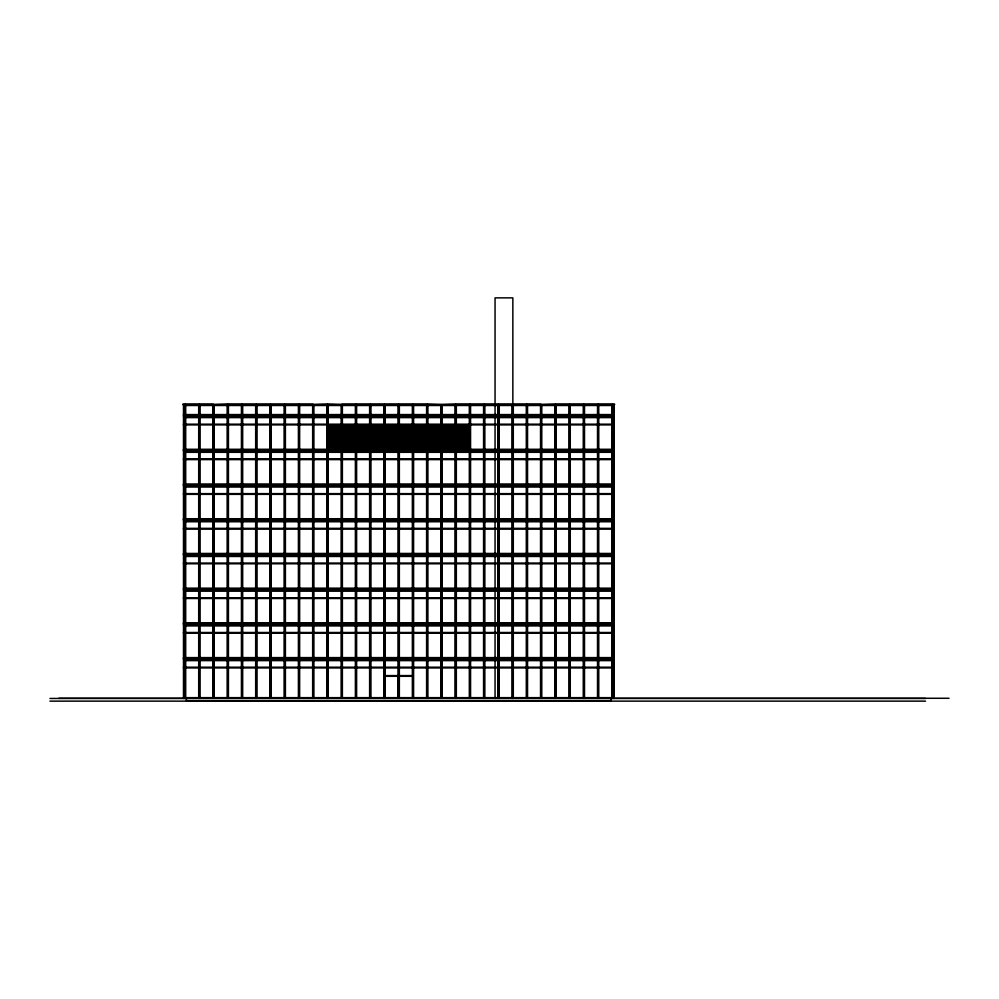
<?xml version="1.0" encoding="UTF-8"?>
<svg xmlns="http://www.w3.org/2000/svg" width="999" height="999" viewBox="0 0 999 999"><rect width="100%" height="100%" fill="white"/><g stroke="black" fill="none" stroke-linecap="round" stroke-linejoin="round"><path stroke-width="1.5" d="M512.787 404.333L526.81 404.333L526.835 698.376M183.479 405.494L184.84 405.494M185.702 405.494L198.701 405.494M199.95 405.494L212.949 405.494M214.186 405.494L227.185 405.494M228.434 405.494L241.433 405.494M242.682 405.494L255.669 405.494M256.918 405.494L269.917 405.494M271.166 405.494L284.166 405.494M285.402 405.494L298.401 405.494M299.65 405.494L312.65 405.494M313.898 405.494L326.885 405.494M328.134 405.494L341.134 405.494M342.382 405.494L355.382 405.494M356.618 405.494L369.618 405.494M370.866 405.494L383.866 405.494M385.114 405.494L398.102 405.494M399.35 405.494L412.35 405.494M413.598 405.494L426.598 405.494M427.834 405.494L440.834 405.494M442.082 405.494L455.082 405.494M456.331 405.494L469.318 405.494M470.566 405.494L483.566 405.494M484.815 405.494L497.814 405.494M499.05 405.494L512.05 405.494M513.299 405.494L526.298 405.494M527.547 405.494L540.534 405.494M541.783 405.494L554.782 405.494M556.031 405.494L569.03 405.494M570.267 405.494L583.266 405.494M584.515 405.494L597.514 405.494M598.763 405.494L611.75 405.494M613.985 424.9L612.699 424.9L612.612 416.183L612.649 405.494L613.985 405.494M183.479 414.573L184.84 414.573M185.702 414.573L198.701 414.573M199.95 414.573L212.949 414.573M214.186 414.573L227.185 414.573M228.434 414.573L241.433 414.573M242.682 414.573L255.669 414.573M256.918 414.573L269.917 414.573M271.166 414.573L284.166 414.573M285.402 414.573L298.401 414.573M299.65 414.573L312.65 414.573M313.898 414.573L326.885 414.573M328.134 414.573L341.134 414.573M342.382 414.573L355.382 414.573M356.618 414.573L369.618 414.573M370.866 414.573L383.866 414.573M385.114 414.573L398.102 414.573M399.35 414.573L412.35 414.573M413.598 414.573L426.598 414.573M427.834 414.573L440.834 414.573M442.082 414.573L455.082 414.573M456.331 414.573L469.318 414.573M470.566 414.573L483.566 414.573M484.815 414.573L497.814 414.573M499.05 414.573L512.05 414.573M513.299 414.573L526.298 414.573M527.547 414.573L540.534 414.573M541.783 414.573L554.782 414.573M556.031 414.573L569.03 414.573M570.267 414.573L583.266 414.573M584.515 414.573L597.514 414.573M598.763 414.573L611.75 414.573M612.612 414.573L613.985 414.573M183.479 415.284L613.985 415.459M183.479 416.183L184.84 416.183M185.702 416.183L198.701 416.183M199.95 416.183L212.949 416.183M214.186 416.183L227.185 416.183M228.434 416.183L241.433 416.183M242.682 416.183L255.669 416.183M256.918 416.183L269.917 416.183M271.166 416.183L284.166 416.183M285.402 416.183L298.401 416.183M299.65 416.183L312.65 416.183M313.898 416.183L326.885 416.183M328.134 416.183L341.134 416.183M342.382 416.183L355.382 416.183M356.618 416.183L369.618 416.183M370.866 416.183L383.866 416.183M385.114 416.183L398.102 416.183M399.35 416.183L412.35 416.183M413.598 416.183L426.598 416.183M427.834 416.183L440.834 416.183M442.082 416.183L455.082 416.183M456.331 416.183L469.318 416.183M470.566 416.183L483.566 416.183M484.815 416.183L497.814 416.183M499.05 416.183L512.05 416.183M513.299 416.183L526.298 416.183M527.547 416.183L540.534 416.183M541.783 416.183L554.782 416.183M556.031 416.183L569.03 416.183M570.267 416.183L583.266 416.183M584.515 416.183L597.514 416.183M598.763 416.183L611.75 416.183M612.612 416.183L613.985 416.183M183.479 424.188L184.84 424.188M185.702 424.188L198.701 424.188M199.95 424.188L212.949 424.188M214.186 424.188L227.185 424.188M228.434 424.188L241.433 424.188M242.682 424.188L255.669 424.188M256.918 424.188L269.917 424.188M271.166 424.188L284.166 424.188M285.402 424.188L298.401 424.188M299.65 424.188L312.65 424.188M313.898 424.188L326.885 424.188M328.134 424.188L341.134 424.188M342.382 424.188L355.382 424.188M356.618 424.188L369.618 424.188M370.866 424.188L383.866 424.188M385.114 424.188L398.102 424.188M399.35 424.188L412.35 424.188M413.598 424.188L426.598 424.188M427.834 424.188L440.834 424.188M442.082 424.188L455.082 424.188M456.331 424.188L469.318 424.188M470.566 424.188L483.566 424.188M484.815 424.188L497.814 424.188M499.05 424.188L512.05 424.188M513.299 424.188L526.298 424.188M527.547 424.188L540.534 424.188M541.783 424.188L554.782 424.188M556.031 424.188L569.03 424.188M570.267 424.188L583.266 424.188M584.515 424.188L597.514 424.188M598.763 424.188L611.75 424.188M612.612 424.188L613.985 424.188M183.479 424.9L184.765 424.9L184.765 404.782M185.702 424.9L198.701 424.9M199.95 424.9L212.949 424.9M214.186 424.9L227.185 424.9M228.434 424.9L241.433 424.9M242.682 424.9L255.669 424.9M256.918 424.9L269.917 424.9M271.166 424.9L284.166 424.9M285.402 424.9L298.401 424.9M299.65 424.9L312.65 424.9M313.898 424.9L326.885 424.9M328.134 424.9L341.134 424.9M342.382 424.9L355.382 424.9M356.618 424.9L369.618 424.9M370.866 424.9L383.866 424.9M385.114 424.9L398.102 424.9M399.35 424.9L412.35 424.9M413.598 424.9L426.598 424.9M427.834 424.9L440.834 424.9M442.082 424.9L455.082 424.9M456.331 424.9L469.318 424.9M470.566 424.9L483.566 424.9M484.815 424.9L497.814 424.9M499.05 424.9L512.05 424.9M513.299 424.9L526.298 424.9M527.547 424.9L540.534 424.9M541.783 424.9L554.782 424.9M556.031 424.9L569.03 424.9M570.267 424.9L583.266 424.9M584.515 424.9L597.514 424.9M598.763 424.9L611.75 424.9M328.134 425.886L341.134 425.699M342.382 425.886L355.382 425.886M356.618 425.699L369.618 425.886M370.866 425.886L383.866 425.886M385.114 425.886L398.102 425.699M399.35 425.699L412.35 425.886M413.598 425.699L426.598 425.886M427.834 425.886L440.834 425.699M442.082 425.886L455.082 425.699M456.331 425.699L469.318 425.886M328.134 426.598L341.134 426.598M342.382 426.598L355.382 426.598M356.618 426.598L369.618 426.598M370.866 426.598L383.866 426.598M385.114 426.598L398.102 426.598M399.35 426.598L412.35 426.598M413.598 426.598L426.598 426.598M427.834 426.598L440.834 426.598M442.082 426.598L455.082 426.598M456.331 426.598L469.318 426.598M328.134 426.773L341.134 426.773M342.382 426.773L355.382 426.773M356.618 426.773L369.618 426.773M370.866 426.773L383.866 426.773M385.114 426.773L398.102 426.773M399.35 426.773L412.35 426.773M413.598 426.773L426.598 426.773M427.834 426.773L440.834 426.773M442.082 426.773L455.082 426.773M456.331 426.773L469.318 426.773M328.134 427.485L341.134 427.485M342.382 427.485L355.382 427.485M356.618 427.485L369.618 427.485M370.866 427.485L383.866 427.485M385.114 427.485L398.102 427.485M399.35 427.485L412.35 427.485M413.598 427.485L426.598 427.485M427.834 427.485L440.834 427.485M442.082 427.485L455.082 427.485M456.331 427.485L469.318 427.485M328.134 427.659L341.134 427.659M342.382 427.659L355.382 427.659M356.618 427.659L369.618 427.659M370.866 427.659L383.866 427.659M385.114 427.659L398.102 427.659M399.35 427.659L412.35 427.659M413.598 427.659L426.598 427.659M427.834 427.659L440.834 427.659M442.082 427.659L455.082 427.659M456.331 427.659L469.318 427.659M328.134 428.371L341.134 428.371M342.382 428.371L355.382 428.371M356.618 428.371L369.618 428.371M370.866 428.371L383.866 428.371M385.114 428.371L398.102 428.371M399.35 428.371L412.35 428.371M413.598 428.371L426.598 428.371M427.834 428.371L440.834 428.371M442.082 428.371L455.082 428.371M456.331 428.371L469.318 428.371M328.134 428.546L341.134 428.546M342.382 428.546L355.382 428.546M356.618 428.546L369.618 428.546M370.866 428.546L383.866 428.546M385.114 428.546L398.102 428.546M399.35 428.546L412.35 428.546M413.598 428.546L426.598 428.546M427.834 428.546L440.834 428.546M442.082 428.546L455.082 428.546M456.331 428.546L469.318 428.546M328.134 429.258L341.134 429.258M342.382 429.258L355.382 429.258M356.618 429.258L369.618 429.258M370.866 429.258L383.866 429.258M385.114 429.258L398.102 429.258M399.35 429.258L412.35 429.258M413.598 429.258L426.598 429.258M427.834 429.258L440.834 429.258M442.082 429.258L455.082 429.258M456.331 429.258L469.318 429.258M328.134 429.445L341.134 429.445M342.382 429.445L355.382 429.445M356.618 429.445L369.618 429.445M370.866 429.445L383.866 429.445M385.114 429.445L398.102 429.445M399.35 429.445L412.35 429.445M413.598 429.445L426.598 429.445M427.834 429.445L440.834 429.445M442.082 429.445L455.082 429.445M456.331 429.445L469.318 429.445M328.134 430.157L341.134 430.157M342.382 430.157L355.382 430.157M356.618 430.157L369.618 430.157M370.866 430.157L383.866 430.157M385.114 430.157L398.102 430.157M399.35 430.157L412.35 430.157M413.598 430.157L426.598 430.157M427.834 430.157L440.834 430.157M442.082 430.157L455.082 430.157M456.331 430.157L469.318 430.157M328.134 430.332L341.134 430.332M342.382 430.332L355.382 430.332M356.618 430.332L369.618 430.332M370.866 430.332L383.866 430.332M385.114 430.332L398.102 430.332M399.35 430.332L412.35 430.332M413.598 430.332L426.598 430.332M427.834 430.332L440.834 430.332M442.082 430.332L455.082 430.332M456.331 430.332L469.318 430.332M328.134 431.044L341.134 431.044M342.382 431.044L355.382 431.044M356.618 431.044L369.618 431.044M370.866 431.044L383.866 431.044M385.114 431.044L398.102 431.044M399.35 431.044L412.35 431.044M413.598 431.044L426.598 431.044M427.834 431.044L440.834 431.044M442.082 431.044L455.082 431.044M456.331 431.044L469.318 431.044M328.134 431.218L341.134 431.218M342.382 431.218L355.382 431.218M356.618 431.218L369.618 431.218M370.866 431.218L383.866 431.218M385.114 431.218L398.102 431.218M399.35 431.218L412.35 431.218M413.598 431.218L426.598 431.218M427.834 431.218L440.834 431.218M442.082 431.218L455.082 431.218M456.331 431.218L469.318 431.218M328.134 431.93L341.134 431.93M342.382 431.93L355.382 431.93M356.618 431.93L369.618 431.93M370.866 431.93L383.866 431.93M385.114 431.93L398.102 431.93M399.35 431.93L412.35 431.93M413.598 431.93L426.598 431.93M427.834 431.93L440.834 431.93M442.082 431.93L455.082 431.93M456.331 431.93L469.318 431.93M328.134 432.117L341.134 432.117M342.382 432.117L355.382 432.117M356.618 432.117L369.618 432.117M370.866 432.117L383.866 432.117M385.114 432.117L398.102 432.117M399.35 432.117L412.35 432.117M413.598 432.117L426.598 432.117M427.834 432.117L440.834 432.117M442.082 432.117L455.082 432.117M456.331 432.117L469.318 432.117M328.134 432.829L341.134 432.829M342.382 432.829L355.382 432.829M356.618 432.829L369.618 432.829M370.866 432.829L383.866 432.829M385.114 432.829L398.102 432.829M399.35 432.829L412.35 432.829M413.598 432.829L426.598 432.829M427.834 432.829L440.834 432.829M442.082 432.829L455.082 432.829M456.331 432.829L469.318 432.829M328.134 433.004L341.134 433.004M342.382 433.004L355.382 433.004M356.618 433.004L369.618 433.004M370.866 433.004L383.866 433.004M385.114 433.004L398.102 433.004M399.35 433.004L412.35 433.004M413.598 433.004L426.598 433.004M427.834 433.004L440.834 433.004M442.082 433.004L455.082 433.004M456.331 433.004L469.318 433.004M328.134 433.716L341.134 433.716M342.382 433.716L355.382 433.716M356.618 433.716L369.618 433.716M370.866 433.716L383.866 433.716M385.114 433.716L398.102 433.716M399.35 433.716L412.35 433.716M413.598 433.716L426.598 433.716M427.834 433.716L440.834 433.716M442.082 433.716L455.082 433.716M456.331 433.716L469.318 433.716M328.134 433.891L341.134 433.891M342.382 433.891L355.382 433.891M356.618 433.891L369.618 433.891M370.866 433.891L383.866 433.891M385.114 433.891L398.102 433.891M399.35 433.891L412.35 433.891M413.598 433.891L426.598 433.891M427.834 433.891L440.834 433.891M442.082 433.891L455.082 433.891M456.331 433.891L469.318 433.891M328.134 434.602L341.134 434.602M342.382 434.602L355.382 434.602M356.618 434.602L369.618 434.602M370.866 434.602L383.866 434.602M385.114 434.602L398.102 434.602M399.35 434.602L412.35 434.602M413.598 434.602L426.598 434.602M427.834 434.602L440.834 434.602M442.082 434.602L455.082 434.602M456.331 434.602L469.318 434.602M328.134 434.777L341.134 434.777M342.382 434.777L355.382 434.777M356.618 434.777L369.618 434.777M370.866 434.777L383.866 434.777M385.114 434.777L398.102 434.777M399.35 434.777L412.35 434.777M413.598 434.777L426.598 434.777M427.834 434.777L440.834 434.777M442.082 434.777L455.082 434.777M456.331 434.777L469.318 434.777M328.134 435.676L341.134 435.489M342.382 435.676L355.382 435.489M356.618 435.489L369.618 435.676M370.866 435.489L383.866 435.676M385.114 435.489L398.102 435.676M399.35 435.489L412.35 435.676M413.598 435.489L426.598 435.676M427.834 435.676L440.834 435.489M442.082 435.489L455.082 435.489M456.331 435.489L469.318 435.489M328.134 436.388L341.134 436.388M342.382 436.388L355.382 436.388M356.618 436.388L369.618 436.388M370.866 436.388L383.866 436.388M385.114 436.388L398.102 436.388M399.35 436.388L412.35 436.388M413.598 436.388L426.598 436.388M427.834 436.388L440.834 436.388M442.082 436.388L455.082 436.388M456.331 436.388L469.318 436.388M328.134 436.563L341.134 436.563M342.382 436.563L355.382 436.563M356.618 436.563L369.618 436.563M370.866 436.563L383.866 436.563M385.114 436.563L398.102 436.563M399.35 436.563L412.35 436.563M413.598 436.563L426.598 436.563M427.834 436.563L440.834 436.563M442.082 436.563L455.082 436.563M456.331 436.563L469.318 436.563M328.134 437.275L341.134 437.275M342.382 437.275L355.382 437.275M356.618 437.275L369.618 437.275M370.866 437.275L383.866 437.275M385.114 437.275L398.102 437.275M399.35 437.275L412.35 437.275M413.598 437.275L426.598 437.275M427.834 437.275L440.834 437.275M442.082 437.275L455.082 437.275M456.331 437.275L469.318 437.275M328.134 437.45L341.134 437.45M342.382 437.45L355.382 437.45M356.618 437.45L369.618 437.45M370.866 437.45L383.866 437.45M385.114 437.45L398.102 437.45M399.35 437.45L412.35 437.45M413.598 437.45L426.598 437.45M427.834 437.45L440.834 437.45M442.082 437.45L455.082 437.45M456.331 437.45L469.318 437.45M328.134 438.161L341.134 438.161M342.382 438.161L355.382 438.161M356.618 438.161L369.618 438.161M370.866 438.161L383.866 438.161M385.114 438.161L398.102 438.161M399.35 438.161L412.35 438.161M413.598 438.161L426.598 438.161M427.834 438.161L440.834 438.161M442.082 438.161L455.082 438.161M456.331 438.161L469.318 438.161M328.134 438.349L341.134 438.349M342.382 438.349L355.382 438.349M356.618 438.349L369.618 438.349M370.866 438.349L383.866 438.349M385.114 438.349L398.102 438.349M399.35 438.349L412.35 438.349M413.598 438.349L426.598 438.349M427.834 438.349L440.834 438.349M442.082 438.349L455.082 438.349M456.331 438.349L469.318 438.349M328.134 439.061L341.134 439.061M342.382 439.061L355.382 439.061M356.618 439.061L369.618 439.061M370.866 439.061L383.866 439.061M385.114 439.061L398.102 439.061M399.35 439.061L412.35 439.061M413.598 439.061L426.598 439.061M427.834 439.061L440.834 439.061M442.082 439.061L455.082 439.061M456.331 439.061L469.318 439.061M328.134 439.235L341.134 439.235M342.382 439.235L355.382 439.235M356.618 439.235L369.618 439.235M370.866 439.235L383.866 439.235M385.114 439.235L398.102 439.235M399.35 439.235L412.35 439.235M413.598 439.235L426.598 439.235M427.834 439.235L440.834 439.235M442.082 439.235L455.082 439.235M456.331 439.235L469.318 439.235M328.134 439.947L341.134 439.947M342.382 439.947L355.382 439.947M356.618 439.947L369.618 439.947M370.866 439.947L383.866 439.947M385.114 439.947L398.102 439.947M399.35 439.947L412.35 439.947M413.598 439.947L426.598 439.947M427.834 439.947L440.834 439.947M442.082 439.947L455.082 439.947M456.331 439.947L469.318 439.947M328.134 440.122L341.134 440.122M342.382 440.122L355.382 440.122M356.618 440.122L369.618 440.122M370.866 440.122L383.866 440.122M385.114 440.122L398.102 440.122M399.35 440.122L412.35 440.122M413.598 440.122L426.598 440.122M427.834 440.122L440.834 440.122M442.082 440.122L455.082 440.122M456.331 440.122L469.318 440.122M328.134 440.834L341.134 440.834M342.382 440.834L355.382 440.834M356.618 440.834L369.618 440.834M370.866 440.834L383.866 440.834M385.114 440.834L398.102 440.834M399.35 440.834L412.35 440.834M413.598 440.834L426.598 440.834M427.834 440.834L440.834 440.834M442.082 440.834L455.082 440.834M456.331 440.834L469.318 440.834M328.134 441.009L341.134 441.009M342.382 441.009L355.382 441.009M356.618 441.009L369.618 441.009M370.866 441.009L383.866 441.009M385.114 441.009L398.102 441.009M399.35 441.009L412.35 441.009M413.598 441.009L426.598 441.009M427.834 441.009L440.834 441.009M442.082 441.009L455.082 441.009M456.331 441.009L469.318 441.009M328.134 441.72L341.134 441.908M342.382 441.908L355.382 441.908M356.618 441.72L369.618 441.908M370.866 441.72L383.866 441.908M385.114 441.72L398.102 441.908M399.35 441.72L412.35 441.908M413.598 441.908L426.598 441.908M427.834 441.72L440.834 441.908M442.082 441.908L455.082 441.908M456.331 441.72L469.318 441.72M328.134 442.619L341.134 442.619M342.382 442.619L355.382 442.619M356.618 442.619L369.618 442.619M370.866 442.619L383.866 442.619M385.114 442.619L398.102 442.619M399.35 442.619L412.35 442.619M413.598 442.619L426.598 442.619M427.834 442.619L440.834 442.619M442.082 442.619L455.082 442.619M456.331 442.619L469.318 442.619M328.134 442.794L341.134 442.794M342.382 442.794L355.382 442.794M356.618 442.794L369.618 442.794M370.866 442.794L383.866 442.794M385.114 442.794L398.102 442.794M399.35 442.794L412.35 442.794M413.598 442.794L426.598 442.794M427.834 442.794L440.834 442.794M442.082 442.794L455.082 442.794M456.331 442.794L469.318 442.794M328.134 443.506L341.134 443.506M342.382 443.506L355.382 443.506M356.618 443.506L369.618 443.506M370.866 443.506L383.866 443.506M385.114 443.506L398.102 443.506M399.35 443.506L412.35 443.506M413.598 443.506L426.598 443.506M427.834 443.506L440.834 443.506M442.082 443.506L455.082 443.506M456.331 443.506L469.318 443.506M328.134 443.681L341.134 443.681M342.382 443.681L355.382 443.681M356.618 443.681L369.618 443.681M370.866 443.681L383.866 443.681M385.114 443.681L398.102 443.681M399.35 443.681L412.35 443.681M413.598 443.681L426.598 443.681M427.834 443.681L440.834 443.681M442.082 443.681L455.082 443.681M456.331 443.681L469.318 443.681M328.134 444.393L341.134 444.393M342.382 444.393L355.382 444.393M356.618 444.393L369.618 444.393M370.866 444.393L383.866 444.393M385.114 444.393L398.102 444.393M399.35 444.393L412.35 444.393M413.598 444.393L426.598 444.393M427.834 444.393L440.834 444.393M442.082 444.393L455.082 444.393M456.331 444.393L469.318 444.393M328.134 444.58L341.134 444.58M342.382 444.58L355.382 444.58M356.618 444.58L369.618 444.58M370.866 444.58L383.866 444.58M385.114 444.58L398.102 444.58M399.35 444.58L412.35 444.58M413.598 444.58L426.598 444.58M427.834 444.58L440.834 444.58M442.082 444.58L455.082 444.58M456.331 444.58L469.318 444.58M328.134 445.292L341.134 445.292M342.382 445.292L355.382 445.292M356.618 445.292L369.618 445.292M370.866 445.292L383.866 445.292M385.114 445.292L398.102 445.292M399.35 445.292L412.35 445.292M413.598 445.292L426.598 445.292M427.834 445.292L440.834 445.292M442.082 445.292L455.082 445.292M456.331 445.292L469.318 445.292M328.134 445.467L341.134 445.467M342.382 445.467L355.382 445.467M356.618 445.467L369.618 445.467M370.866 445.467L383.866 445.467M385.114 445.467L398.102 445.467M399.35 445.467L412.35 445.467M413.598 445.467L426.598 445.467M427.834 445.467L440.834 445.467M442.082 445.467L455.082 445.467M456.331 445.467L469.318 445.467M328.134 446.178L341.134 446.178M342.382 446.178L355.382 446.178M356.618 446.178L369.618 446.178M370.866 446.178L383.866 446.178M385.114 446.178L398.102 446.178M399.35 446.178L412.35 446.178M413.598 446.178L426.598 446.178M427.834 446.178L440.834 446.178M442.082 446.178L455.082 446.178M456.331 446.178L469.318 446.178M328.134 446.353L341.134 446.353M342.382 446.353L355.382 446.353M356.618 446.353L369.618 446.353M370.866 446.353L383.866 446.353M385.114 446.353L398.102 446.353M399.35 446.353L412.35 446.353M413.598 446.353L426.598 446.353M427.834 446.353L440.834 446.353M442.082 446.353L455.082 446.353M456.331 446.353L469.318 446.353M328.134 447.065L341.134 447.065M342.382 447.065L355.382 447.065M356.618 447.065L369.618 447.065M370.866 447.065L383.866 447.065M385.114 447.065L398.102 447.065M399.35 447.065L412.35 447.065M413.598 447.065L426.598 447.065M427.834 447.065L440.834 447.065M442.082 447.065L455.082 447.065M456.331 447.065L469.318 447.065M328.134 447.24L341.134 447.24M342.382 447.24L355.382 447.24M356.618 447.24L369.618 447.24M370.866 447.24L383.866 447.24M385.114 447.24L398.102 447.24M399.35 447.24L412.35 447.24M413.598 447.24L426.598 447.24M427.834 447.24L440.834 447.24M442.082 447.24L455.082 447.24M456.331 447.24L469.318 447.24M328.134 447.952L341.134 447.952M342.382 447.952L355.382 447.952M356.618 447.952L369.618 447.952M370.866 447.952L383.866 447.952M385.114 447.952L398.102 447.952M399.35 447.952L412.35 447.952M413.598 447.952L426.598 447.952M427.834 447.952L440.834 447.952M442.082 447.952L455.082 447.952M456.331 447.952L469.318 447.952M328.134 448.139L341.134 448.139M342.382 448.139L355.382 448.139M356.618 448.139L369.618 448.139M370.866 448.139L383.866 448.139M385.114 448.139L398.102 448.139M399.35 448.139L412.35 448.139M413.598 448.139L426.598 448.139M427.834 448.139L440.834 448.139M442.082 448.139L455.082 448.139M456.331 448.139L469.318 448.139M328.134 448.851L341.134 448.851M342.382 448.851L355.382 448.851M356.618 448.851L369.618 448.851M370.866 448.851L383.866 448.851M385.114 448.851L398.102 448.851M399.35 448.851L412.35 448.851M413.598 448.851L426.598 448.851M427.834 448.851L440.834 448.851M442.082 448.851L455.082 448.851M456.331 448.851L469.318 448.851M328.134 449.026L341.134 449.026M342.382 449.026L355.382 449.026M356.618 449.026L369.618 449.026M370.866 449.026L383.866 449.026M385.114 449.026L398.102 449.026M399.35 449.026L412.35 449.026M413.598 449.026L426.598 449.026M427.834 449.026L440.834 449.026M442.082 449.026L455.082 449.026M456.331 449.026L469.318 449.026M183.479 449.288L184.765 449.288L184.765 459.615L183.479 459.615M185.702 449.288L198.701 449.288M199.95 449.288L212.949 449.288M214.186 449.288L227.185 449.288M228.434 449.288L241.433 449.288M242.682 449.288L255.669 449.288M256.918 449.288L269.917 449.288M271.166 449.288L284.166 449.288M285.402 449.288L298.401 449.288M299.65 449.288L312.65 449.288M313.898 449.288L326.885 449.288M328.134 449.288L341.134 449.288M342.382 449.288L355.382 449.288M356.618 449.288L369.618 449.288M370.866 449.288L383.866 449.288M385.114 449.288L398.102 449.288M399.35 449.288L412.35 449.288M413.598 449.288L426.598 449.288M427.834 449.288L440.834 449.288M442.082 449.288L455.082 449.288M456.331 449.288L469.318 449.288M470.566 449.288L483.566 449.288M484.815 449.288L497.814 449.288M499.05 449.288L512.05 449.288M513.299 449.288L526.298 449.288M527.547 449.288L540.534 449.288M541.783 449.288L554.782 449.288M556.031 449.288L569.03 449.288M570.267 449.288L583.266 449.288M584.515 449.288L597.514 449.288M598.763 449.288L611.75 449.288M613.985 449.288L612.699 449.288L612.649 458.903L613.985 459.615M183.479 450L613.985 450M183.479 450.187L613.985 450.187M183.479 450.899L184.84 450.899M185.702 450.899L198.701 450.899M199.95 450.899L212.949 450.899M214.186 450.899L227.185 450.899M228.434 450.899L241.433 450.899M242.682 450.899L255.669 450.899M256.918 450.899L269.917 450.899M271.166 450.899L284.166 450.899M285.402 450.899L298.401 450.899M299.65 450.899L312.65 450.899M313.898 450.899L326.885 450.899M328.134 450.899L341.134 450.899M342.382 450.899L355.382 450.899M356.618 450.899L369.618 450.899M370.866 450.899L383.866 450.899M385.114 450.899L398.102 450.899M399.35 450.899L412.35 450.899M413.598 450.899L426.598 450.899M427.834 450.899L440.834 450.899M442.082 450.899L455.082 450.899M456.331 450.899L469.318 450.899M470.566 450.899L483.566 450.899M484.815 450.899L497.814 450.899M499.05 450.899L512.05 450.899M513.299 450.899L526.298 450.899M527.547 450.899L540.534 450.899M541.783 450.899L554.782 450.899M556.031 450.899L569.03 450.899M570.267 450.899L583.266 450.899M584.515 450.899L597.514 450.899M598.763 450.899L611.75 450.899M612.612 450.899L613.985 450.899M183.479 458.903L184.84 458.903M185.702 458.903L198.701 458.903M199.95 458.903L212.949 458.903M214.186 458.903L227.185 458.903M228.434 458.903L241.433 458.903M242.682 458.903L255.669 458.903M256.918 458.903L269.917 458.903M271.166 458.903L284.166 458.903M285.402 458.903L298.401 458.903M299.65 458.903L312.65 458.903M313.898 458.903L326.885 458.903M328.134 458.903L341.134 458.903M342.382 458.903L355.382 458.903M356.618 458.903L369.618 458.903M370.866 458.903L383.866 458.903M385.114 458.903L398.102 458.903M399.35 458.903L412.35 458.903M413.598 458.903L426.598 458.903M427.834 458.903L440.834 458.903M442.082 458.903L455.082 458.903M456.331 458.903L469.318 458.903M470.566 458.903L483.566 458.903M484.815 458.903L497.814 458.903M499.05 458.903L512.05 458.903M513.299 458.903L526.298 458.903M527.547 458.903L540.534 458.903M541.783 458.903L554.782 458.903M556.031 458.903L569.03 458.903M570.267 458.903L583.266 458.903M584.515 458.903L597.514 458.903M598.763 458.903L611.75 458.903M612.612 458.903L613.985 458.903M185.702 459.615L198.701 459.615M199.95 459.615L212.949 459.615M214.186 459.615L227.185 459.615M228.434 459.615L241.433 459.615M242.682 459.615L255.669 459.615M256.918 459.615L269.917 459.615M271.166 459.615L284.166 459.615M285.402 459.615L298.401 459.615M299.65 459.615L312.65 459.615M313.898 459.615L326.885 459.615M328.134 459.615L341.134 459.615M342.382 459.615L355.382 459.615M356.618 459.615L369.618 459.615M370.866 459.615L383.866 459.615M385.114 459.615L398.102 459.615M399.35 459.615L412.35 459.615M413.598 459.615L426.598 459.615M427.834 459.615L440.834 459.615M442.082 459.615L455.082 459.615M456.331 459.615L469.318 459.615M470.566 459.615L483.566 459.615M484.815 459.615L497.814 459.615M499.05 459.615L512.05 459.615M513.299 459.615L526.298 459.615M527.547 459.615L540.534 459.615M541.783 459.615L554.782 459.615M556.031 459.615L569.03 459.615M570.267 459.615L583.266 459.615M584.515 459.615L597.514 459.615M598.763 459.615L611.75 459.615M183.479 484.016L184.765 484.016L184.765 494.343L183.479 494.343M185.702 484.016L198.701 484.016M199.95 484.016L212.949 484.016M214.186 484.016L227.185 484.016M228.434 484.016L241.433 484.016M242.682 484.016L255.669 484.016M256.918 484.016L269.917 484.016M271.166 484.016L284.166 484.016M285.402 484.016L298.401 484.016M299.65 484.016L312.65 484.016M313.898 484.016L326.885 484.016M328.134 484.016L341.134 484.016M342.382 484.016L355.382 484.016M356.618 484.016L369.618 484.016M370.866 484.016L383.866 484.016M385.114 484.016L398.102 484.016M399.35 484.016L412.35 484.016M413.598 484.016L426.598 484.016M427.834 484.016L440.834 484.016M442.082 484.016L455.082 484.016M456.331 484.016L469.318 484.016M470.566 484.016L483.566 484.016M484.815 484.016L497.814 484.016M499.05 484.016L512.05 484.016M513.299 484.016L526.298 484.016M527.547 484.016L540.534 484.016M541.783 484.016L554.782 484.016M556.031 484.016L569.03 484.016M570.267 484.016L583.266 484.016M584.515 484.016L597.514 484.016M598.763 484.016L611.75 484.016M613.985 484.016L612.699 484.016L612.649 493.631L613.985 494.343M183.479 484.727L613.985 484.727M183.479 484.902L613.985 484.902M183.479 485.614L184.84 485.614M185.702 485.614L198.701 485.614M199.95 485.614L212.949 485.614M214.186 485.614L227.185 485.614M228.434 485.614L241.433 485.614M242.682 485.614L255.669 485.614M256.918 485.614L269.917 485.614M271.166 485.614L284.166 485.614M285.402 485.614L298.401 485.614M299.65 485.614L312.65 485.614M313.898 485.614L326.885 485.614M328.134 485.614L341.134 485.614M342.382 485.614L355.382 485.614M356.618 485.614L369.618 485.614M370.866 485.614L383.866 485.614M385.114 485.614L398.102 485.614M399.35 485.614L412.35 485.614M413.598 485.614L426.598 485.614M427.834 485.614L440.834 485.614M442.082 485.614L455.082 485.614M456.331 485.614L469.318 485.614M470.566 485.614L483.566 485.614M484.815 485.614L497.814 485.614M499.05 485.614L512.05 485.614M513.299 485.614L526.298 485.614M527.547 485.614L540.534 485.614M541.783 485.614L554.782 485.614M556.031 485.614L569.03 485.614M570.267 485.614L583.266 485.614M584.515 485.614L597.514 485.614M598.763 485.614L611.75 485.614M612.612 485.614L613.985 485.614M183.479 493.631L184.84 493.631M185.702 493.631L198.701 493.631M199.95 493.631L212.949 493.631M214.186 493.631L227.185 493.631M228.434 493.631L241.433 493.631M242.682 493.631L255.669 493.631M256.918 493.631L269.917 493.631M271.166 493.631L284.166 493.631M285.402 493.631L298.401 493.631M299.65 493.631L312.65 493.631M313.898 493.631L326.885 493.631M328.134 493.631L341.134 493.631M342.382 493.631L355.382 493.631M356.618 493.631L369.618 493.631M370.866 493.631L383.866 493.631M385.114 493.631L398.102 493.631M399.35 493.631L412.35 493.631M413.598 493.631L426.598 493.631M427.834 493.631L440.834 493.631M442.082 493.631L455.082 493.631M456.331 493.631L469.318 493.631M470.566 493.631L483.566 493.631M484.815 493.631L497.814 493.631M499.05 493.631L512.05 493.631M513.299 493.631L526.298 493.631M527.547 493.631L540.534 493.631M541.783 493.631L554.782 493.631M556.031 493.631L569.03 493.631M570.267 493.631L583.266 493.631M584.515 493.631L597.514 493.631M598.763 493.631L611.75 493.631M612.612 493.631L613.985 493.631M185.702 494.343L198.701 494.343M199.95 494.343L212.949 494.343M214.186 494.343L227.185 494.343M228.434 494.343L241.433 494.343M242.682 494.343L255.669 494.343M256.918 494.343L269.917 494.343M271.166 494.343L284.166 494.343M285.402 494.343L298.401 494.343M299.65 494.343L312.65 494.343M313.898 494.343L326.885 494.343M328.134 494.343L341.134 494.343M342.382 494.343L355.382 494.343M356.618 494.343L369.618 494.343M370.866 494.343L383.866 494.343M385.114 494.343L398.102 494.343M399.35 494.343L412.35 494.343M413.598 494.343L426.598 494.343M427.834 494.343L440.834 494.343M442.082 494.343L455.082 494.343M456.331 494.343L469.318 494.343M470.566 494.343L483.566 494.343M484.815 494.343L497.814 494.343M499.05 494.343L512.05 494.343M513.299 494.343L526.298 494.343M527.547 494.343L540.534 494.343M541.783 494.343L554.782 494.343M556.031 494.343L569.03 494.343M570.267 494.343L583.266 494.343M584.515 494.343L597.514 494.343M598.763 494.343L611.75 494.343M183.479 518.731L184.765 518.731L184.765 529.058L183.479 529.058M185.702 518.731L198.701 518.731M199.95 518.731L212.949 518.731M214.186 518.731L227.185 518.731M228.434 518.731L241.433 518.731M242.682 518.731L255.669 518.731M256.918 518.731L269.917 518.731M271.166 518.731L284.166 518.731M285.402 518.731L298.401 518.731M299.65 518.731L312.65 518.731M313.898 518.731L326.885 518.731M328.134 518.731L341.134 518.731M342.382 518.731L355.382 518.731M356.618 518.731L369.618 518.731M370.866 518.731L383.866 518.731M385.114 518.731L398.102 518.731M399.35 518.731L412.35 518.731M413.598 518.731L426.598 518.731M427.834 518.731L440.834 518.731M442.082 518.731L455.082 518.731M456.331 518.731L469.318 518.731M470.566 518.731L483.566 518.731M484.815 518.731L497.814 518.731M499.05 518.731L512.05 518.731M513.299 518.731L526.298 518.731M527.547 518.731L540.534 518.731M541.783 518.731L554.782 518.731M556.031 518.731L569.03 518.731M570.267 518.731L583.266 518.731M584.515 518.731L597.514 518.731M598.763 518.731L611.75 518.731M613.985 518.731L612.699 518.731L612.649 528.346L613.985 529.058M183.479 519.443L613.985 519.443M183.479 519.617L613.985 519.617M183.479 520.329L184.84 520.329M185.702 520.329L198.701 520.329M199.95 520.329L212.949 520.329M214.186 520.329L227.185 520.329M228.434 520.329L241.433 520.329M242.682 520.329L255.669 520.329M256.918 520.329L269.917 520.329M271.166 520.329L284.166 520.329M285.402 520.329L298.401 520.329M299.65 520.329L312.65 520.329M313.898 520.329L326.885 520.329M328.134 520.329L341.134 520.329M342.382 520.329L355.382 520.329M356.618 520.329L369.618 520.329M370.866 520.329L383.866 520.329M385.114 520.329L398.102 520.329M399.35 520.329L412.35 520.329M413.598 520.329L426.598 520.329M427.834 520.329L440.834 520.329M442.082 520.329L455.082 520.329M456.331 520.329L469.318 520.329M470.566 520.329L483.566 520.329M484.815 520.329L497.814 520.329M499.05 520.329L512.05 520.329M513.299 520.329L526.298 520.329M527.547 520.329L540.534 520.329M541.783 520.329L554.782 520.329M556.031 520.329L569.03 520.329M570.267 520.329L583.266 520.329M584.515 520.329L597.514 520.329M598.763 520.329L611.75 520.329M612.612 520.329L613.985 520.329M183.479 528.346L184.84 528.346M185.702 528.346L198.701 528.346M199.95 528.346L212.949 528.346M214.186 528.346L227.185 528.346M228.434 528.346L241.433 528.346M242.682 528.346L255.669 528.346M256.918 528.346L269.917 528.346M271.166 528.346L284.166 528.346M285.402 528.346L298.401 528.346M299.65 528.346L312.65 528.346M313.898 528.346L326.885 528.346M328.134 528.346L341.134 528.346M342.382 528.346L355.382 528.346M356.618 528.346L369.618 528.346M370.866 528.346L383.866 528.346M385.114 528.346L398.102 528.346M399.35 528.346L412.35 528.346M413.598 528.346L426.598 528.346M427.834 528.346L440.834 528.346M442.082 528.346L455.082 528.346M456.331 528.346L469.318 528.346M470.566 528.346L483.566 528.346M484.815 528.346L497.814 528.346M499.05 528.346L512.05 528.346M513.299 528.346L526.298 528.346M527.547 528.346L540.534 528.346M541.783 528.346L554.782 528.346M556.031 528.346L569.03 528.346M570.267 528.346L583.266 528.346M584.515 528.346L597.514 528.346M598.763 528.346L611.75 528.346M612.612 528.346L613.985 528.346M185.702 529.058L198.701 529.058M199.95 529.058L212.949 529.058M214.186 529.058L227.185 529.058M228.434 529.058L241.433 529.058M242.682 529.058L255.669 529.058M256.918 529.058L269.917 529.058M271.166 529.058L284.166 529.058M285.402 529.058L298.401 529.058M299.65 529.058L312.65 529.058M313.898 529.058L326.885 529.058M328.134 529.058L341.134 529.058M342.382 529.058L355.382 529.058M356.618 529.058L369.618 529.058M370.866 529.058L383.866 529.058M385.114 529.058L398.102 529.058M399.35 529.058L412.35 529.058M413.598 529.058L426.598 529.058M427.834 529.058L440.834 529.058M442.082 529.058L455.082 529.058M456.331 529.058L469.318 529.058M470.566 529.058L483.566 529.058M484.815 529.058L497.814 529.058M499.05 529.058L512.05 529.058M513.299 529.058L526.298 529.058M527.547 529.058L540.534 529.058M541.783 529.058L554.782 529.058M556.031 529.058L569.03 529.058M570.267 529.058L583.266 529.058M584.515 529.058L597.514 529.058M598.763 529.058L611.75 529.058M183.479 553.446L184.765 553.446L184.765 563.773L183.479 563.773M185.702 553.446L198.701 553.446M199.95 553.446L212.949 553.446M214.186 553.446L227.185 553.446M228.434 553.446L241.433 553.446M242.682 553.446L255.669 553.446M256.918 553.446L269.917 553.446M271.166 553.446L284.166 553.446M285.402 553.446L298.401 553.446M299.65 553.446L312.65 553.446M313.898 553.446L326.885 553.446M328.134 553.446L341.134 553.446M342.382 553.446L355.382 553.446M356.618 553.446L369.618 553.446M370.866 553.446L383.866 553.446M385.114 553.446L398.102 553.446M399.35 553.446L412.35 553.446M413.598 553.446L426.598 553.446M427.834 553.446L440.834 553.446M442.082 553.446L455.082 553.446M456.331 553.446L469.318 553.446M470.566 553.446L483.566 553.446M484.815 553.446L497.814 553.446M499.05 553.446L512.05 553.446M513.299 553.446L526.298 553.446M527.547 553.446L540.534 553.446M541.783 553.446L554.782 553.446M556.031 553.446L569.03 553.446M570.267 553.446L583.266 553.446M584.515 553.446L597.514 553.446M598.763 553.446L611.75 553.446M613.985 553.446L612.699 553.446L612.612 563.061L613.985 563.773M183.479 554.158L613.985 554.158M183.479 554.333L613.985 554.333M183.479 555.044L184.84 555.044M185.702 555.044L198.701 555.044M199.95 555.044L212.949 555.044M214.186 555.044L227.185 555.044M228.434 555.044L241.433 555.044M242.682 555.044L255.669 555.044M256.918 555.044L269.917 555.044M271.166 555.044L284.166 555.044M285.402 555.044L298.401 555.044M299.65 555.044L312.65 555.044M313.898 555.044L326.885 555.044M328.134 555.044L341.134 555.044M342.382 555.044L355.382 555.044M356.618 555.044L369.618 555.044M370.866 555.044L383.866 555.044M385.114 555.044L398.102 555.044M399.35 555.044L412.35 555.044M413.598 555.044L426.598 555.044M427.834 555.044L440.834 555.044M442.082 555.044L455.082 555.044M456.331 555.044L469.318 555.044M470.566 555.044L483.566 555.044M484.815 555.044L497.814 555.044M499.05 555.044L512.05 555.044M513.299 555.044L526.298 555.044M527.547 555.044L540.534 555.044M541.783 555.044L554.782 555.044M556.031 555.044L569.03 555.044M570.267 555.044L583.266 555.044M584.515 555.044L597.514 555.044M598.763 555.044L611.75 555.044M612.612 555.044L613.985 555.044M183.479 563.061L184.84 563.061M185.702 563.061L198.701 563.061M199.95 563.061L212.949 563.061M214.186 563.061L227.185 563.061M228.434 563.061L241.433 563.061M242.682 563.061L255.669 563.061M256.918 563.061L269.917 563.061M271.166 563.061L284.166 563.061M285.402 563.061L298.401 563.061M299.65 563.061L312.65 563.061M313.898 563.061L326.885 563.061M328.134 563.061L341.134 563.061M342.382 563.061L355.382 563.061M356.618 563.061L369.618 563.061M370.866 563.061L383.866 563.061M385.114 563.061L398.102 563.061M399.35 563.061L412.35 563.061M413.598 563.061L426.598 563.061M427.834 563.061L440.834 563.061M442.082 563.061L455.082 563.061M456.331 563.061L469.318 563.061M470.566 563.061L483.566 563.061M484.815 563.061L497.814 563.061M499.05 563.061L512.05 563.061M513.299 563.061L526.298 563.061M527.547 563.061L540.534 563.061M541.783 563.061L554.782 563.061M556.031 563.061L569.03 563.061M570.267 563.061L583.266 563.061M584.515 563.061L597.514 563.061M598.763 563.061L611.75 563.061M612.612 563.061L613.985 563.061M185.702 563.773L198.701 563.773M199.95 563.773L212.949 563.773M214.186 563.773L227.185 563.773M228.434 563.773L241.433 563.773M242.682 563.773L255.669 563.773M256.918 563.773L269.917 563.773M271.166 563.773L284.166 563.773M285.402 563.773L298.401 563.773M299.65 563.773L312.65 563.773M313.898 563.773L326.885 563.773M328.134 563.773L341.134 563.773M342.382 563.773L355.382 563.773M356.618 563.773L369.618 563.773M370.866 563.773L383.866 563.773M385.114 563.773L398.102 563.773M399.35 563.773L412.35 563.773M413.598 563.773L426.598 563.773M427.834 563.773L440.834 563.773M442.082 563.773L455.082 563.773M456.331 563.773L469.318 563.773M470.566 563.773L483.566 563.773M484.815 563.773L497.814 563.773M499.05 563.773L512.05 563.773M513.299 563.773L526.298 563.773M527.547 563.773L540.534 563.773M541.783 563.773L554.782 563.773M556.031 563.773L569.03 563.773M570.267 563.773L583.266 563.773M584.515 563.773L597.514 563.773M598.763 563.773L611.75 563.773M183.479 588.161L184.765 588.161L184.765 598.488L183.479 598.488M185.702 588.161L198.701 588.161M199.95 588.161L212.949 588.161M214.186 588.161L227.185 588.161M228.434 588.161L241.433 588.161M242.682 588.161L255.669 588.161M256.918 588.161L269.917 588.161M271.166 588.161L284.166 588.161M285.402 588.161L298.401 588.161M299.65 588.161L312.65 588.161M313.898 588.161L326.885 588.161M328.134 588.161L341.134 588.161M342.382 588.161L355.382 588.161M356.618 588.161L369.618 588.161M370.866 588.161L383.866 588.161M385.114 588.161L398.102 588.161M399.35 588.161L412.35 588.161M413.598 588.161L426.598 588.161M427.834 588.161L440.834 588.161M442.082 588.161L455.082 588.161M456.331 588.161L469.318 588.161M470.566 588.161L483.566 588.161M484.815 588.161L497.814 588.161M499.05 588.161L512.05 588.161M513.299 588.161L526.298 588.161M527.547 588.161L540.534 588.161M541.783 588.161L554.782 588.161M556.031 588.161L569.03 588.161M570.267 588.161L583.266 588.161M584.515 588.161L597.514 588.161M598.763 588.161L611.75 588.161M613.985 588.161L612.699 588.161L612.649 597.777L613.985 598.488M183.479 589.048L613.985 588.873M183.479 589.772L184.84 589.772M185.702 589.772L198.701 589.772M199.95 589.772L212.949 589.772M214.186 589.772L227.185 589.772M228.434 589.772L241.433 589.772M242.682 589.772L255.669 589.772M256.918 589.772L269.917 589.772M271.166 589.772L284.166 589.772M285.402 589.772L298.401 589.772M299.65 589.772L312.65 589.772M313.898 589.772L326.885 589.772M328.134 589.772L341.134 589.772M342.382 589.772L355.382 589.772M356.618 589.772L369.618 589.772M370.866 589.772L383.866 589.772M385.114 589.772L398.102 589.772M399.35 589.772L412.35 589.772M413.598 589.772L426.598 589.772M427.834 589.772L440.834 589.772M442.082 589.772L455.082 589.772M456.331 589.772L469.318 589.772M470.566 589.772L483.566 589.772M484.815 589.772L497.814 589.772M499.05 589.772L512.05 589.772M513.299 589.772L526.298 589.772M527.547 589.772L540.534 589.772M541.783 589.772L554.782 589.772M556.031 589.772L569.03 589.772M570.267 589.772L583.266 589.772M584.515 589.772L597.514 589.772M598.763 589.772L611.75 589.772M612.612 589.772L613.985 589.772M183.479 597.777L184.84 597.777M185.702 597.777L198.701 597.777M199.95 597.777L212.949 597.777M214.186 597.777L227.185 597.777M228.434 597.777L241.433 597.777M242.682 597.777L255.669 597.777M256.918 597.777L269.917 597.777M271.166 597.777L284.166 597.777M285.402 597.777L298.401 597.777M299.65 597.777L312.65 597.777M313.898 597.777L326.885 597.777M328.134 597.777L341.134 597.777M342.382 597.777L355.382 597.777M356.618 597.777L369.618 597.777M370.866 597.777L383.866 597.777M385.114 597.777L398.102 597.777M399.35 597.777L412.35 597.777M413.598 597.777L426.598 597.777M427.834 597.777L440.834 597.777M442.082 597.777L455.082 597.777M456.331 597.777L469.318 597.777M470.566 597.777L483.566 597.777M484.815 597.777L497.814 597.777M499.05 597.777L512.05 597.777M513.299 597.777L526.298 597.777M527.547 597.777L540.534 597.777M541.783 597.777L554.782 597.777M556.031 597.777L569.03 597.777M570.267 597.777L583.266 597.777M584.515 597.777L597.514 597.777M598.763 597.777L611.75 597.777M612.612 597.777L613.985 597.777M185.702 598.488L198.701 598.488M199.95 598.488L212.949 598.488M214.186 598.488L227.185 598.488M228.434 598.488L241.433 598.488M242.682 598.488L255.669 598.488M256.918 598.488L269.917 598.488M271.166 598.488L284.166 598.488M285.402 598.488L298.401 598.488M299.65 598.488L312.65 598.488M313.898 598.488L326.885 598.488M328.134 598.488L341.134 598.488M342.382 598.488L355.382 598.488M356.618 598.488L369.618 598.488M370.866 598.488L383.866 598.488M385.114 598.488L398.102 598.488M399.35 598.488L412.35 598.488M413.598 598.488L426.598 598.488M427.834 598.488L440.834 598.488M442.082 598.488L455.082 598.488M456.331 598.488L469.318 598.488M470.566 598.488L483.566 598.488M484.815 598.488L497.814 598.488M499.05 598.488L512.05 598.488M513.299 598.488L526.298 598.488M527.547 598.488L540.534 598.488M541.783 598.488L554.782 598.488M556.031 598.488L569.03 598.488M570.267 598.488L583.266 598.488M584.515 598.488L597.514 598.488M598.763 598.488L611.75 598.488M183.479 622.877L184.765 622.877L184.765 633.204L183.479 633.204M185.702 622.877L198.701 622.877M199.95 622.877L212.949 622.877M214.186 622.877L227.185 622.877M228.434 622.877L241.433 622.877M242.682 622.877L255.669 622.877M256.918 622.877L269.917 622.877M271.166 622.877L284.166 622.877M285.402 622.877L298.401 622.877M299.65 622.877L312.65 622.877M313.898 622.877L326.885 622.877M328.134 622.877L341.134 622.877M342.382 622.877L355.382 622.877M356.618 622.877L369.618 622.877M370.866 622.877L383.866 622.877M385.114 622.877L398.102 622.877M399.35 622.877L412.35 622.877M413.598 622.877L426.598 622.877M427.834 622.877L440.834 622.877M442.082 622.877L455.082 622.877M456.331 622.877L469.318 622.877M470.566 622.877L483.566 622.877M484.815 622.877L497.814 622.877M499.05 622.877L512.05 622.877M513.299 622.877L526.298 622.877M527.547 622.877L540.534 622.877M541.783 622.877L554.782 622.877M556.031 622.877L569.03 622.877M570.267 622.877L583.266 622.877M584.515 622.877L597.514 622.877M598.763 622.877L611.75 622.877M613.985 622.877L612.699 622.877L612.612 632.492L613.985 633.204M183.479 623.588L613.985 623.588M183.479 623.776L613.985 623.776M183.479 624.487L184.84 624.487M185.702 624.487L198.701 624.487M199.95 624.487L212.949 624.487M214.186 624.487L227.185 624.487M228.434 624.487L241.433 624.487M242.682 624.487L255.669 624.487M256.918 624.487L269.917 624.487M271.166 624.487L284.166 624.487M285.402 624.487L298.401 624.487M299.65 624.487L312.65 624.487M313.898 624.487L326.885 624.487M328.134 624.487L341.134 624.487M342.382 624.487L355.382 624.487M356.618 624.487L369.618 624.487M370.866 624.487L383.866 624.487M385.114 624.487L398.102 624.487M399.35 624.487L412.35 624.487M413.598 624.487L426.598 624.487M427.834 624.487L440.834 624.487M442.082 624.487L455.082 624.487M456.331 624.487L469.318 624.487M470.566 624.487L483.566 624.487M484.815 624.487L497.814 624.487M499.05 624.487L512.05 624.487M513.299 624.487L526.298 624.487M527.547 624.487L540.534 624.487M541.783 624.487L554.782 624.487M556.031 624.487L569.03 624.487M570.267 624.487L583.266 624.487M584.515 624.487L597.514 624.487M598.763 624.487L611.75 624.487M612.612 624.487L613.985 624.487M183.479 632.492L184.84 632.492M185.702 632.492L198.701 632.492M199.95 632.492L212.949 632.492M214.186 632.492L227.185 632.492M228.434 632.492L241.433 632.492M242.682 632.492L255.669 632.492M256.918 632.492L269.917 632.492M271.166 632.492L284.166 632.492M285.402 632.492L298.401 632.492M299.65 632.492L312.65 632.492M313.898 632.492L326.885 632.492M328.134 632.492L341.134 632.492M342.382 632.492L355.382 632.492M356.618 632.492L369.618 632.492M370.866 632.492L383.866 632.492M385.114 632.492L398.102 632.492M399.35 632.492L412.35 632.492M413.598 632.492L426.598 632.492M427.834 632.492L440.834 632.492M442.082 632.492L455.082 632.492M456.331 632.492L469.318 632.492M470.566 632.492L483.566 632.492M484.815 632.492L497.814 632.492M499.05 632.492L512.05 632.492M513.299 632.492L526.298 632.492M527.547 632.492L540.534 632.492M541.783 632.492L554.782 632.492M556.031 632.492L569.03 632.492M570.267 632.492L583.266 632.492M584.515 632.492L597.514 632.492M598.763 632.492L611.75 632.492M612.612 632.492L613.985 632.492M185.702 633.204L198.701 633.204M199.95 633.204L212.949 633.204M214.186 633.204L227.185 633.204M228.434 633.204L241.433 633.204M242.682 633.204L255.669 633.204M256.918 633.204L269.917 633.204M271.166 633.204L284.166 633.204M285.402 633.204L298.401 633.204M299.65 633.204L312.65 633.204M313.898 633.204L326.885 633.204M328.134 633.204L341.134 633.204M342.382 633.204L355.382 633.204M356.618 633.204L369.618 633.204M370.866 633.204L383.866 633.204M385.114 633.204L398.102 633.204M399.35 633.204L412.35 633.204M413.598 633.204L426.598 633.204M427.834 633.204L440.834 633.204M442.082 633.204L455.082 633.204M456.331 633.204L469.318 633.204M470.566 633.204L483.566 633.204M484.815 633.204L497.814 633.204M499.05 633.204L512.05 633.204M513.299 633.204L526.298 633.204M527.547 633.204L540.534 633.204M541.783 633.204L554.782 633.204M556.031 633.204L569.03 633.204M570.267 633.204L583.266 633.204M584.515 633.204L597.514 633.204M598.763 633.204L611.75 633.204M183.479 657.604L184.765 657.604L184.765 667.931L183.479 667.931M185.702 657.604L198.701 657.604M199.95 657.604L212.949 657.604M214.186 657.604L227.185 657.604M228.434 657.604L241.433 657.604M242.682 657.604L255.669 657.604M256.918 657.604L269.917 657.604M271.166 657.604L284.166 657.604M285.402 657.604L298.401 657.604M299.65 657.604L312.65 657.604M313.898 657.604L326.885 657.604M328.134 657.604L341.134 657.604M342.382 657.604L355.382 657.604M356.618 657.604L369.618 657.604M370.866 657.604L383.866 657.604M385.114 657.604L398.102 657.604M399.35 657.604L412.35 657.604M413.598 657.604L426.598 657.604M427.834 657.604L440.834 657.604M442.082 657.604L455.082 657.604M456.331 657.604L469.318 657.604M470.566 657.604L483.566 657.604M484.815 657.604L497.814 657.604M499.05 657.604L512.05 657.604M513.299 657.604L526.298 657.604M527.547 657.604L540.534 657.604M541.783 657.604L554.782 657.604M556.031 657.604L569.03 657.604M570.267 657.604L583.266 657.604M584.515 657.604L597.514 657.604M598.763 657.604L611.75 657.604M613.985 657.604L612.699 657.604L612.649 667.207L613.985 667.931M183.479 658.316L613.985 658.316M183.479 658.491L613.985 658.491M183.479 659.203L184.84 659.203M185.702 659.203L198.701 659.203M199.95 659.203L212.949 659.203M214.186 659.203L227.185 659.203M228.434 659.203L241.433 659.203M242.682 659.203L255.669 659.203M256.918 659.203L269.917 659.203M271.166 659.203L284.166 659.203M285.402 659.203L298.401 659.203M299.65 659.203L312.65 659.203M313.898 659.203L326.885 659.203M328.134 659.203L341.134 659.203M342.382 659.203L355.382 659.203M356.618 659.203L369.618 659.203M370.866 659.203L383.866 659.203M385.114 659.203L398.102 659.203M399.35 659.203L412.35 659.203M413.598 659.203L426.598 659.203M427.834 659.203L440.834 659.203M442.082 659.203L455.082 659.203M456.331 659.203L469.318 659.203M470.566 659.203L483.566 659.203M484.815 659.203L497.814 659.203M499.05 659.203L512.05 659.203M513.299 659.203L526.298 659.203M527.547 659.203L540.534 659.203M541.783 659.203L554.782 659.203M556.031 659.203L569.03 659.203M570.267 659.203L583.266 659.203M584.515 659.203L597.514 659.203M598.763 659.203L611.75 659.203M612.612 659.203L613.985 659.203M183.479 667.207L184.84 667.207M185.702 667.207L198.701 667.207M199.95 667.207L212.949 667.207M214.186 667.207L227.185 667.207M228.434 667.207L241.433 667.207M242.682 667.207L255.669 667.207M256.918 667.207L269.917 667.207M271.166 667.207L284.166 667.207M285.402 667.207L298.401 667.207M299.65 667.207L312.65 667.207M313.898 667.207L326.885 667.207M328.134 667.207L341.134 667.207M342.382 667.207L355.382 667.207M356.618 667.207L369.618 667.207M370.866 667.207L383.866 667.207M385.114 667.207L398.102 667.207M399.35 667.207L412.35 667.207M413.598 667.207L426.598 667.207M427.834 667.207L440.834 667.207M442.082 667.207L455.082 667.207M456.331 667.207L469.318 667.207M470.566 667.207L483.566 667.207M484.815 667.207L497.814 667.207M499.05 667.207L512.05 667.207M513.299 667.207L526.298 667.207M527.547 667.207L540.534 667.207M541.783 667.207L554.782 667.207M556.031 667.207L569.03 667.207M570.267 667.207L583.266 667.207M584.515 667.207L597.514 667.207M598.763 667.207L611.75 667.207M612.612 667.207L613.985 667.207M185.702 667.931L198.701 667.931M199.95 667.931L212.949 667.931M214.186 667.931L227.185 667.931M228.434 667.931L241.433 667.931M242.682 667.931L255.669 667.931M256.918 667.931L269.917 667.931M271.166 667.931L284.166 667.931M285.402 667.931L298.401 667.931M299.65 667.931L312.65 667.931M313.898 667.931L326.885 667.931M328.134 667.931L341.134 667.931M342.382 667.931L355.382 667.931M356.618 667.931L369.618 667.931M370.866 667.931L383.866 667.931M385.114 667.931L398.102 667.931M399.35 667.931L412.35 667.931M413.598 667.931L426.598 667.931M427.834 667.931L440.834 667.931M442.082 667.931L455.082 667.931M456.331 667.931L469.318 667.931M470.566 667.931L483.566 667.931M484.815 667.931L497.814 667.931M499.05 667.931L512.05 667.931M513.299 667.931L526.298 667.931M527.547 667.931L540.534 667.931M541.783 667.931L554.782 667.931M556.031 667.931L569.03 667.931M570.267 667.931L583.266 667.931M584.515 667.931L597.514 667.931M598.763 667.931L611.75 667.931M385.114 675.586L398.102 675.586M399.35 675.586L412.35 675.586M385.114 676.298L398.102 676.298L398.014 697.664L385.114 697.664M399.35 676.298L412.35 676.298M183.479 697.664L184.765 698.376M185.702 697.664L198.701 697.664M199.95 697.664L212.949 697.664M214.186 697.664L227.185 697.664M228.434 697.664L241.433 697.664M242.682 697.664L255.669 697.664M256.918 697.664L269.917 697.664M271.166 697.664L284.166 697.664M285.402 697.664L298.401 697.664M299.65 697.664L312.65 697.664M313.898 697.664L326.885 697.664M328.134 697.664L341.134 697.664M342.382 697.664L355.382 697.664M356.618 697.664L369.618 697.664M370.866 697.664L383.866 697.664M399.35 697.664L412.35 697.664M413.598 697.664L426.598 697.664M427.834 697.664L440.834 697.664M442.082 697.664L455.082 697.664M456.331 697.664L469.318 697.664M470.566 697.664L483.566 697.664M484.815 697.664L497.814 697.664M499.05 697.664L512.05 697.664M513.299 697.664L526.298 697.664M527.547 697.664L540.534 697.664M541.783 697.664L554.782 697.664M556.031 697.664L569.03 697.664M570.267 697.664L583.266 697.664M584.515 697.664L597.514 697.664M598.763 697.664L611.75 697.664M613.985 697.664L612.699 698.376M58.854 698.276L949.05 698.276M49.95 698.463L925.549 698.463M49.95 701.136L925.549 701.136M613.985 404.695L613.985 698.463M613.623 405.494L613.573 414.573M613.573 416.183L613.573 424.188M613.623 424.9L613.623 449.288M613.573 450.899L613.573 458.903M613.623 459.615L613.623 484.016M613.573 485.614L613.573 493.631M613.623 494.343L613.623 518.731M613.623 520.329L613.573 528.346M613.623 529.058L613.623 553.446M613.623 555.044L613.623 563.061M613.623 563.773L613.623 588.161M613.573 589.772L613.623 597.777M613.623 598.488L613.623 622.877M613.623 624.487L613.573 632.492M613.623 633.204L613.623 657.604M613.623 659.203L613.623 667.207M613.623 667.931L613.623 697.664M613.411 424.9L613.411 449.288M613.411 459.615L613.411 484.016M613.411 494.343L613.411 518.731M613.411 529.058L613.411 553.446M613.411 563.773L613.411 588.161M613.411 598.488L613.411 622.877M613.411 633.204L613.411 657.604M613.411 667.931L613.411 697.664M613.086 405.494L613.086 414.573M613.086 416.183L613.086 424.188M613.086 450.899L613.086 458.903M613.086 485.614L613.086 493.631M613.086 520.329L613.086 528.346M613.086 555.044L613.086 563.061M613.086 589.772L613.086 597.777M613.086 624.487L613.086 632.492M613.086 659.203L613.086 667.207M612.699 404.782L612.699 405.494M612.375 404.333L612.375 698.463M611.75 404.782L611.75 698.376M611.038 415.372L611.038 417.607L186.413 417.607L186.413 415.372M611.038 450.099L611.038 452.322L186.413 452.322L186.413 450.099M611.038 484.815L611.038 487.037L186.413 487.037L186.413 484.815M611.038 519.53L611.038 521.753L186.413 521.753L186.413 519.53M611.038 554.245L611.038 556.468L186.413 556.468L186.413 554.245M611.038 588.96L611.038 591.196L186.413 591.196L186.413 588.96M611.038 623.688L611.038 625.911L186.413 625.911L186.413 623.688M611.038 658.403L611.038 660.626L186.413 660.626L186.413 658.403M611.038 698.463L611.038 700.686L186.413 700.686L186.413 698.463M598.763 404.782L598.763 698.376M598.226 698.376L598.239 404.333L614.597 404.333L182.854 404.333L199.213 404.333L199.238 698.376M598.039 698.376L598.026 404.333L584.003 404.333L583.978 698.376M597.514 404.782L597.514 698.376M584.515 404.782L584.515 698.376M583.803 698.376L583.778 404.333L569.755 404.333L569.742 698.376M583.266 404.782L583.266 698.376M570.267 404.782L570.267 698.376M569.555 698.376L569.542 404.333L555.506 404.333L555.494 698.376M569.03 404.782L569.03 698.376M556.031 404.782L556.031 698.376M555.319 698.376L555.294 404.333L541.271 404.782M554.782 404.782L554.782 698.376M541.783 404.782L541.783 698.376M541.071 698.376L541.058 404.333L527.022 404.333L527.01 698.376M540.534 404.782L540.534 698.376M527.547 404.782L527.547 698.376M526.298 404.782L526.298 698.376M513.299 404.782L513.299 698.376M512.849 698.463L512.849 297.864L495.054 297.864L495.054 698.463M512.587 698.376L512.562 404.333L498.538 404.333L498.526 698.376M512.05 404.782L512.05 698.376M499.05 404.782L499.05 698.376M498.339 698.376L498.326 404.333L484.29 404.333L484.278 698.376M497.814 404.782L497.814 698.376M484.815 404.782L484.815 698.376M484.103 698.376L484.078 404.333L470.054 404.333L470.029 698.376M483.566 404.782L483.566 698.376M470.566 404.782L470.566 698.376M469.855 698.376L469.842 404.333L455.806 404.333L455.794 698.376M469.318 404.782L469.318 698.376M456.331 404.782L456.331 698.376M455.619 698.376L455.594 404.333L441.57 404.782M455.082 404.782L455.082 698.376M442.082 404.782L442.082 698.376M441.371 404.782L441.546 698.376M441.358 404.782L427.322 404.333L427.31 698.376M440.834 404.782L440.834 698.376M427.834 404.782L427.834 698.376M427.122 698.376L427.11 404.333L413.074 404.333L413.062 698.376M426.598 404.782L426.598 698.376M413.598 404.782L413.598 698.376M412.887 698.376L412.862 404.333L398.838 404.333L398.813 698.376M412.35 404.782L412.35 698.376M399.35 404.782L399.35 698.376M398.638 698.376L398.626 404.333L384.59 404.333L384.578 698.376M398.102 404.782L398.102 698.376M385.202 676.298L385.202 697.664M385.114 404.782L385.114 698.376M384.403 698.376L384.378 404.333L370.354 404.333L370.329 698.376M383.866 404.782L383.866 698.376M370.866 404.782L370.866 698.376M370.154 698.376L370.142 404.333L356.106 404.333L356.094 698.376M369.618 404.782L369.618 698.376M356.618 404.782L356.618 698.376M355.906 698.376L355.894 404.333L341.858 404.333L341.845 698.376M355.382 404.782L355.382 698.376M342.382 404.782L342.382 698.376M341.646 404.782L327.622 404.333L327.597 698.376M341.134 404.782L341.134 698.376M328.134 404.782L328.134 698.376M327.422 698.376L327.41 404.333L313.374 404.782M326.885 404.782L326.885 698.376M313.898 404.782L313.898 698.376M313.187 698.376L313.162 404.333L299.138 404.333L299.113 698.376M312.65 404.782L312.65 698.376M299.65 404.782L299.65 698.376M298.938 698.376L298.926 404.333L284.89 404.333L284.877 698.376M298.401 404.782L298.401 698.376M285.402 404.782L285.402 698.376M284.69 698.376L284.678 404.333L270.654 404.333L270.629 698.376M284.166 404.782L284.166 698.376M271.166 404.782L271.166 698.376M270.454 698.376L270.429 404.333L256.406 404.333L256.381 698.376M269.917 404.782L269.917 698.376M256.918 404.782L256.918 698.376M256.206 698.376L256.194 404.333L242.158 404.333L242.145 698.376M255.669 404.782L255.669 698.376M242.682 404.782L242.682 698.376M241.97 698.376L241.945 404.333L227.922 404.333L227.897 698.376M241.433 404.782L241.433 698.376M228.434 404.782L228.434 698.376M227.722 698.376L227.71 404.333L213.674 404.782M227.185 404.782L227.185 698.376M214.186 404.782L214.186 698.376M213.474 698.376L213.461 404.333L199.438 404.333L199.413 698.376M212.949 404.782L212.949 698.376M199.95 404.782L199.95 698.376M198.701 404.782L198.701 698.376M185.702 404.782L185.702 698.376M185.177 698.376L185.19 404.333L185.077 698.463M184.365 405.494L184.365 414.573M184.365 416.183L184.365 424.188M184.365 450.899L184.365 458.903M184.365 485.614L184.365 493.631M184.365 520.329L184.365 528.346M184.365 555.044L184.365 563.061M184.365 589.772L184.365 597.777M184.365 624.487L184.365 632.492M184.365 659.203L184.365 667.207M184.053 424.9L184.053 449.288M184.053 459.615L184.053 484.016M184.053 494.343L184.053 518.731M184.053 529.058L184.053 553.446M184.053 563.773L184.053 588.161M184.053 598.488L184.053 622.877M184.053 633.204L184.053 657.604M184.053 667.931L184.053 697.664M183.891 405.494L183.841 414.573M183.841 416.183L183.891 424.188M183.841 424.9L183.841 449.288M183.841 450.899L183.891 458.903M183.841 459.615L183.841 484.016M183.891 485.614L183.841 493.631M183.841 494.343L183.841 518.731M183.891 520.329L183.841 528.346M183.841 529.058L183.841 553.446M183.891 555.044L183.841 563.061M183.841 563.773L183.841 588.161M183.891 589.772L183.841 597.777M183.841 598.488L183.841 622.877M183.891 624.487L183.891 632.492M183.841 633.204L183.841 657.604M183.841 659.203L183.841 667.207M183.841 667.931L183.841 697.664M183.479 404.695L183.479 698.463"/></g></svg>
